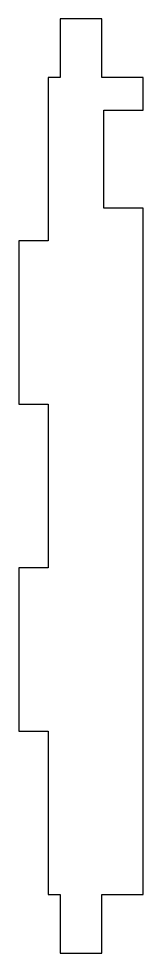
# Model space of a CAD drawing. Header units: millimetres. Extents: x -7.8 to 4.8, y -89.4 to 6.
import ezdxf

# ---------------------------------------------------------------- set-up
doc = ezdxf.new("R2010")
doc.units = ezdxf.units.MM
doc.layers.get('0').update_dxf_attribs({"linetype": 'CONTINUOUS'})

msp = doc.modelspace()

# ---------------------------------------------------------------- linework, layer by layer
msp.add_lwpolyline([(0.825, -3.335), (4.825, -3.335), (4.825, 0), (0.608, 0), (0.608, 6), (-3.608, 6), (-3.608, 0), (-4.825, 0), (-4.825, -16.67), (-7.825, -16.67), (-7.825, -33.34), (-4.825, -33.34), (-4.825, -50.01), (-7.825, -50.01), (-7.825, -66.68), (-4.825, -66.68), (-4.825, -83.35), (-3.608, -83.35), (-3.608, -89.35), (0.608, -89.35), (0.608, -83.35), (4.825, -83.35), (4.825, -13.335), (0.825, -13.335)], close=True)

doc.saveas('drawing.dxf')
